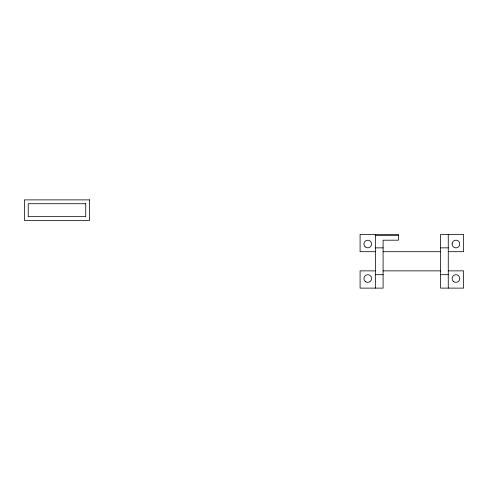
<?xml version="1.0" encoding="UTF-8"?>
<svg xmlns="http://www.w3.org/2000/svg" width="488" height="488" viewBox="0 0 488 488"><rect width="100%" height="100%" fill="white"/><g stroke="black" fill="none" stroke-linecap="round" stroke-linejoin="round"><path stroke-width="0.73" d="M375.425 235.405L398.428 235.405M375.425 247.861L383.092 247.861M440.597 247.861L448.265 247.861M375.425 251.698L360.089 251.698L360.089 234.441L398.428 234.441L398.428 240.194L383.092 240.194L383.092 288.115L360.089 288.115L360.089 270.864L375.425 270.864M383.092 251.698L440.597 251.698M448.265 251.698L463.6 251.698L463.6 234.441L440.597 234.441L440.597 288.115L463.6 288.115L463.6 270.864L448.265 270.864M383.092 270.864L440.597 270.864M375.425 274.695L383.092 274.695M440.597 274.695L448.265 274.695M448.265 234.441L448.265 288.115M375.425 234.441L375.425 288.115M452.187 243.225L452.101 244.22A3.831 3.831 0 0 0 455.127 247.776L456.127 247.855A3.831 3.831 0 0 0 459.763 244.171A3.831 3.831 0 0 0 456.408 240.224A3.831 3.831 0 0 0 452.187 243.225M89.572 199.885L24.4 199.885L24.4 220.491L89.572 220.491L89.572 199.885M85.736 203.716L28.231 203.716L28.231 216.66L85.736 216.66L85.736 203.716M365.841 281.851A3.831 3.831 0 0 0 371.594 278.532A3.831 3.831 0 0 0 365.841 275.214A3.831 3.831 0 0 0 365.841 281.851M365.048 246.739A3.831 3.831 0 0 0 371.459 245.019A3.831 3.831 0 0 0 366.769 240.328A3.831 3.831 0 0 0 365.048 246.739M453.224 281.24A3.831 3.831 0 0 0 459.635 279.52A3.831 3.831 0 0 0 454.938 274.829A3.831 3.831 0 0 0 453.224 281.24"/></g></svg>
